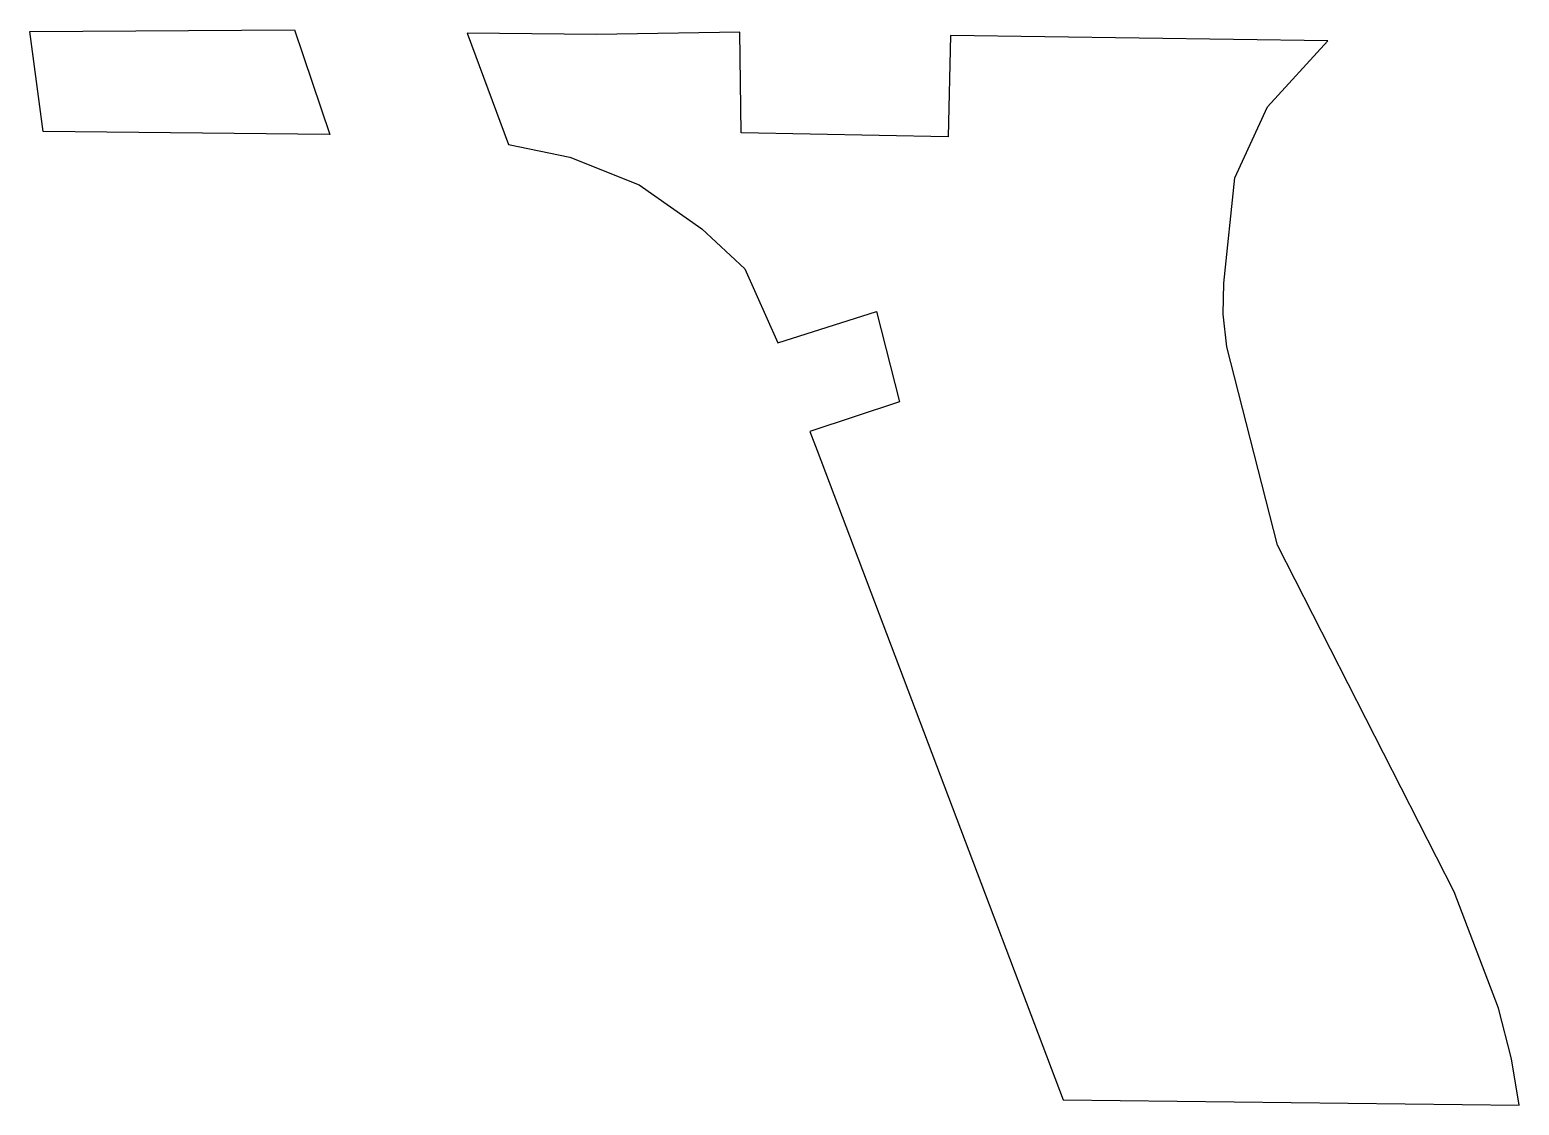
# Model space of a CAD drawing. Header units: millimetres. Extents: x -54 to 78, y -33 to 62.
import ezdxf

# ---------------------------------------------------------------- set-up
doc = ezdxf.new("R2010")
doc.units = ezdxf.units.MM

msp = doc.modelspace()

# ---------------------------------------------------------------- linework, layer by layer
for points in [[(-27.25, 52.9), (-52.57, 53.17), (-53.74, 61.99), (-30.37, 62.16)], [(8.96, 61.94), (-3.68, 61.75), (-15.1, 61.85), (-11.46, 52.01), (-6.04, 50.92), (0.07, 48.46), (5.61, 44.59), (9.42, 41.04), (12.31, 34.5), (21.04, 37.28), (23.08, 29.31), (15.14, 26.69), (15.81, 25), (37.52, -32.36), (77.8, -32.83), (77.12, -28.73), (75.97, -24.25), (72.05, -13.98), (56.46, 16.65), (51.97, 34.14), (51.67, 37.04), (51.73, 39.78), (52.69, 49.07), (55.58, 55.34), (60.91, 61.19), (27.58, 61.66), (27.38, 52.69), (9.08, 53.06)]]:
    msp.add_lwpolyline(points, close=True)

doc.saveas('drawing.dxf')
